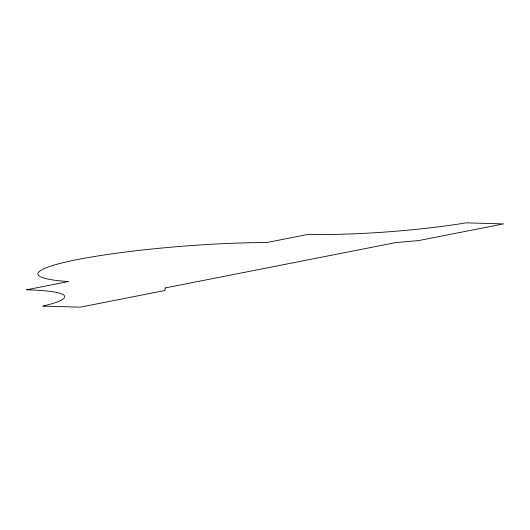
<?xml version="1.0" encoding="UTF-8"?>
<svg xmlns="http://www.w3.org/2000/svg" width="530" height="530" viewBox="0 0 530 530"><rect width="100%" height="100%" fill="white"/><g stroke="black" fill="none" stroke-linecap="round" stroke-linejoin="round"><path stroke-width="0.79" d="M165.148 287.956L164.923 290.5L80.282 307.155L42.89 306.108A120.25 13.402 -4.5 0 0 26.5 289.804L68.43 281.556A147.525 16.443 -4.5 0 1 77.519 259.528A147.525 16.443 -4.5 0 1 266.769 242.535L308.692 234.286A120.25 13.402 -4.5 0 0 466.108 222.845L503.5 223.892L418.859 240.54L395.519 242.634L165.148 287.956"/></g></svg>
